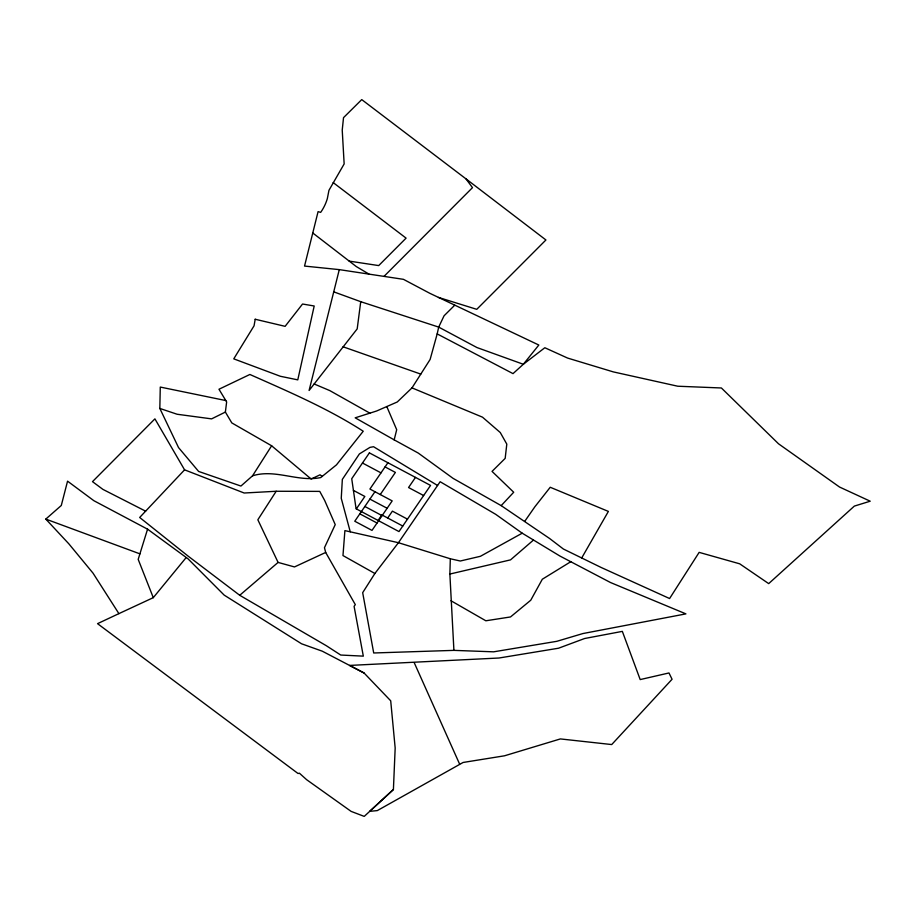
<?xml version="1.0" encoding="UTF-8"?>
<svg xmlns="http://www.w3.org/2000/svg" width="916" height="916" viewBox="0 0 916 916"><rect width="100%" height="100%" fill="white"/><g stroke="black" fill="none" stroke-linecap="round" stroke-linejoin="round"><path stroke-width="1.37" d="M252.53 475.816C275.235 468.671 298.078 482.32 320.737 477.568L336.47 464.859L363.24 431.23C327.688 408.341 288.448 391.601 249.873 374.472L218.97 389.243L226.641 401.929L225.382 412.063L231.805 422.906L271.628 445.783L252.53 475.816L240.931 486.053L198.623 471.442L178.528 447.569L159.831 408.444L160.277 387.067L225.817 400.555M453.912 650.371L449.87 574.046L450.317 558.771L398.426 542.707L344.897 530.604L342.973 555.565L374.884 573.485L398.426 542.707L440.138 481.724L495.728 514.345L522.212 533.192L559.962 556.058L610.514 582.53L685.912 613.88L582.908 633.551L556.779 641.326L493.632 651.826L453.912 650.371L373.705 652.982L362.679 592.675L374.884 573.485M118.897 613.628L97.543 623.659L298.043 773.505L299.383 773.173L306.642 779.699L351.149 811.404L364.236 816.396L393.411 789.523L395.174 748.04L390.708 700.809L364.053 672.985L322.295 651.196L301.57 643.788L224.18 595.114L187.894 558.703L147.568 529.173L93.867 500.697L67.555 481.163L61.292 505.483L45.8 519.097L68.792 543.772L93.031 573.153L118.897 613.628L153.281 597.656L185.959 557.81M333.871 291.895L360.732 301.685L357.194 328.878L309.093 390.479L339.286 269.625L403.452 279.334L429.822 293.303L538.826 345.034L523.334 364.27L513.017 373.625L437.184 333.905L438.695 327.104L444.065 315.791L454.725 305.211M360.732 301.685L438.695 327.104L476.961 347.553L523.334 364.27L544.825 347.736L567.622 358.076L613.319 371.896L677.783 386.22L721.396 387.983L778.531 443.802L839.537 487.037L870.2 501.201L854.342 506.101L768.696 583.618L739.681 563.809L699.148 552.371L669.596 598.537L601.079 567.439L563.397 549.028L549.68 538.551L501.189 505.632L453.111 478.381L418.269 453.077L394.178 439.863L396.697 429.707L386.792 406.567M437.184 333.905L430.119 359.473L411.994 387.892L397.258 401.987L376.59 411.009L355.202 417.822L394.178 439.863M153.281 597.656L138.19 559.378L147.568 529.173M581.763 557.867L608.384 511.414L550.23 487.266L534.898 506.743L524.696 521.41M276.185 491.262L257.843 519.773L278.086 562.413L294.494 566.935L325.684 552.451L324.459 547.711L335.233 524.616L324.676 500.468L319.753 491.388L276.185 491.262L244.171 493.014L184.574 469.839L154.907 418.864L92.493 481.644L102.936 489.396L145.621 511.162M356.347 508.884L364.843 496.461L353.416 490.392M387.915 462.729L369.915 489.041L392.185 500.892L371.999 530.398L354.767 521.238L374.953 491.72M380.255 494.548L395.391 472.416L385.052 466.908M378.09 520.46L381.88 514.918L402.765 526.036M387.697 518.021L392.414 511.139L407.483 519.154M415.486 477.396L408.559 487.53L423.627 495.545M501.189 505.632L513.704 492.247L492.041 471.397L505.174 458.378L506.8 444.123L500.273 432.535L482.492 417.169L411.994 387.892M184.574 469.839L139.679 517.471L188.192 556.172L239.729 595.285L326.222 645.654L340.741 655.043L363.32 656.142L354.091 606.335L355.305 604.629L325.684 552.451M383.999 276.392L472.484 187.654L465.958 178.849L361.74 99.604L343.523 117.649L342.229 130.106L344.153 163.93L328.959 190.31L327.344 198.589A59.78 51.88 5.3 0 1 321.344 211.401L320.646 212.375L318.081 211.63L304.536 266.075L339.286 269.625M393.411 789.523L369.675 811.358L377.312 810.591L463.107 762.467L504.498 755.803L560.386 738.926L611.716 744.559L672.069 679.26L668.978 672.962L640.192 679.58L622.342 631.376L584.626 638.509L558.531 648.219L499.014 658.009L349.569 665.428L364.053 672.985M533.295 540.2L510.533 559.871L449.87 574.046M239.729 595.285L278.086 562.413M570.863 561.657L542.318 579.233L530.753 600.232L510.51 616.949L485.846 620.785L450.97 600.747M522.212 533.192L480.408 556.298L460.279 561.016L450.317 558.771M225.382 412.063L211.607 418.875L177.12 414.25L159.831 408.444M349.133 261.106L378.709 265.583L406.086 238.126L333.172 182.582M314.142 383.976L329.806 390.605L369.869 413.15M438.432 297.414L476.755 309.333L545.925 239.969L465.958 178.838M343.053 346.786L420.788 374.106M45.8 519.097L139.953 553.871M368.988 274.113L356.255 266.533L312.768 232.985M362.473 463.004L380.987 472.862M369.904 499.106L387.136 508.265M364.866 506.479L382.098 515.651M359.816 513.853L377.049 523.025M437.562 485.48L373.556 446.722L369.972 447.374L359.404 453.924L342.344 479.389L341.256 498.304L350.255 531.807M322.169 476.423L320.062 474.797L311.165 479.034L271.628 445.783M414.272 662.795L459.58 764.024M255.198 319.249L254.064 325.798L233.763 358.854L280.365 376.281L297.78 379.865L314.199 305.99L302.543 304.02L285.116 326.336L255.198 319.249M369.4 452.882L351.733 478.713L356.072 508.746L398.987 531.578L430.554 485.423L369.4 452.882"/></g></svg>
